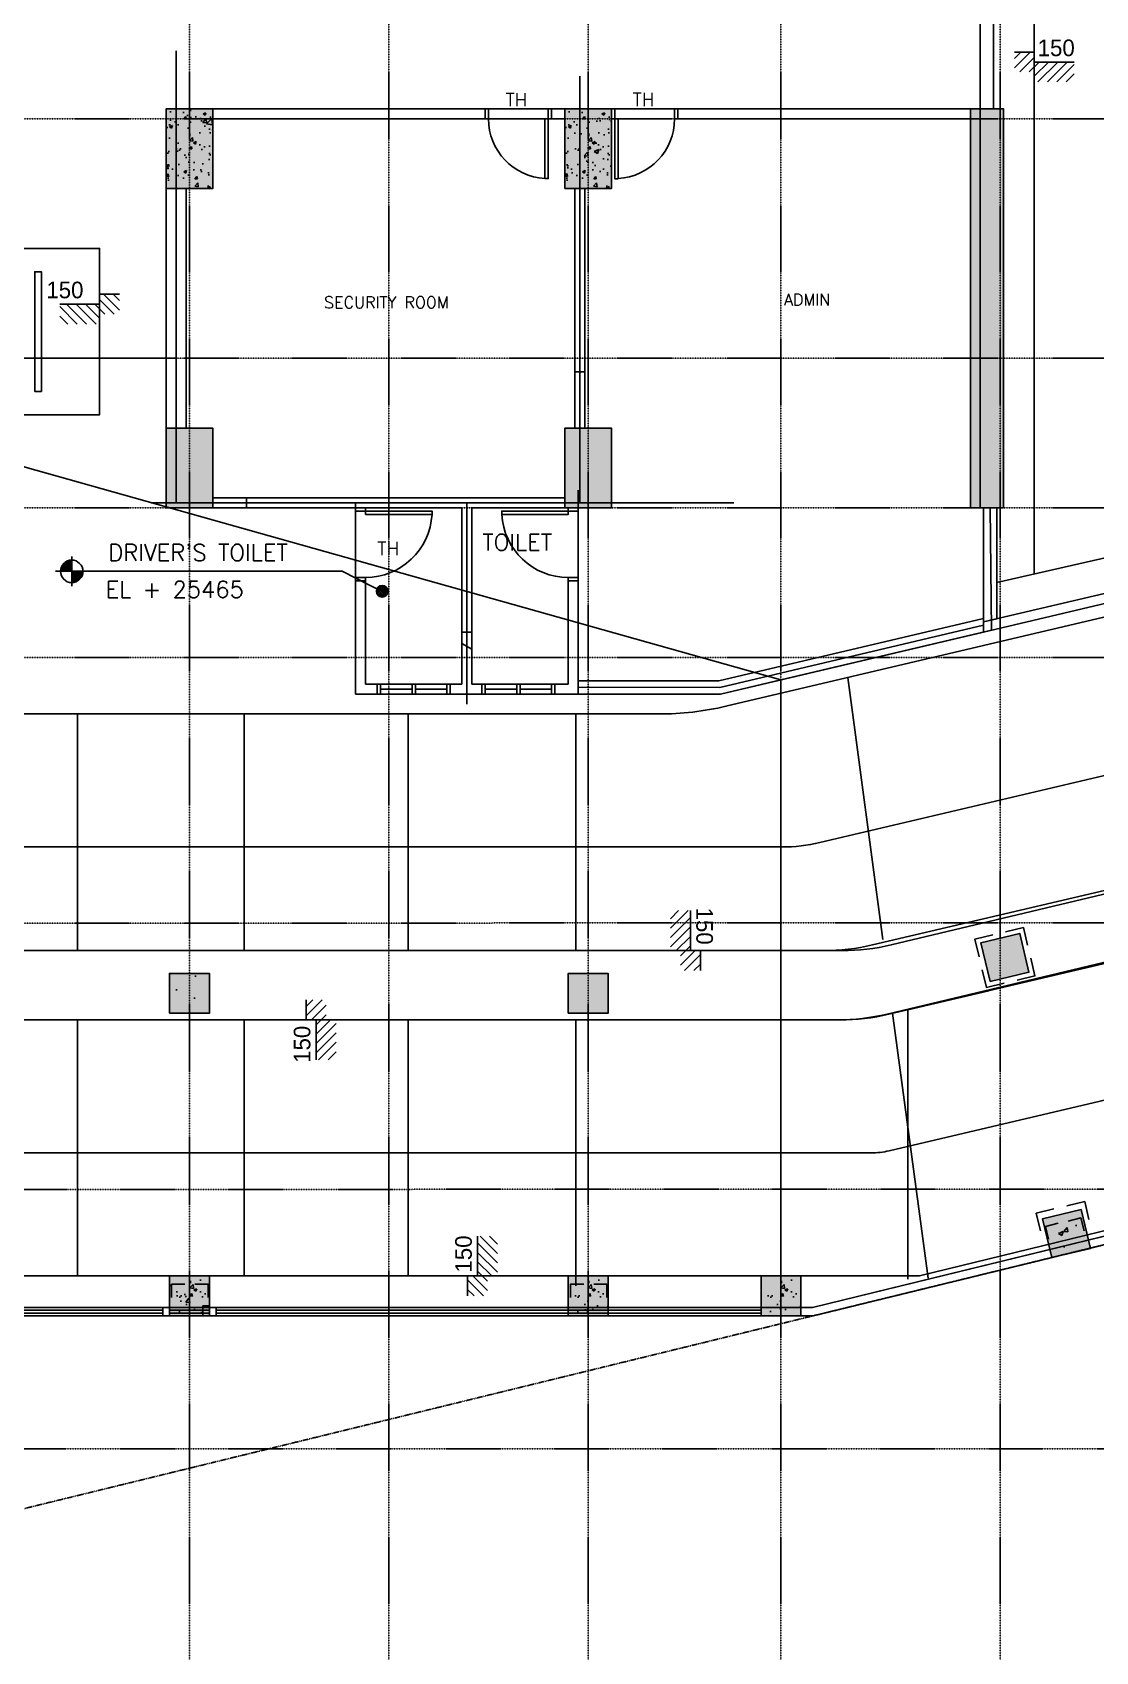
# Model space of a CAD drawing. Header units: inches. Extents: x -189245 to 740841, y -215444 to 469401.
# Drawn here: x 493390 to 509388, y 124414 to 148763 of the extents above; entities that cross this region are included whole.
import ezdxf
from ezdxf.enums import TextEntityAlignment as Align

# ---------------------------------------------------------------- set-up
doc = ezdxf.new("R2010")
doc.units = ezdxf.units.IN
doc.header["$LTSCALE"] = 10
doc.header["$MEASUREMENT"] = 0
for name, pattern in [('CENTER', [2, 1.25, -0.25, 0.25, -0.25]), ('GRID NORMAL$0$GRID BASEMENT$0$GRID GROUND$0$GRID$0$$0$PHANTOM', [2.5, 1.25, -0.25, 0.25, -0.25, 0.25, -0.25]), ('HIDDEN2', [0.1875, 0.125, -0.0625])]:
    doc.linetypes.add(name, pattern=pattern)
for name, color, linetype in [('1', 1, 'Continuous'), ('3', 252, 'Continuous'), ('A - Wheel Stop', 2, 'Continuous'), ('A-CMU WALL', 4, 'Continuous'), ('A-COLUMN HATCH', 252, 'Continuous'), ('A-DOOR', 1, 'Continuous'), ('A-GRID', 8, 'Continuous'), ('A-HATCH GRAVEL', 8, 'Continuous'), ('A-HATCH-SOLID', 252, 'Continuous'), ('A-PARKING EQUIPMENTS', 2, 'Continuous'), ('A-PLASTER', 8, 'Continuous'), ('A-ROAD', 252, 'Continuous'), ('A-SHEARWALL', 6, 'Continuous'), ('A-STAIR', 1, 'Continuous'), ('A-TEXT', 3, 'Continuous'), ('A-WINDOW', 2, 'Continuous'), ('COLUMN', 6, 'Continuous'), ('ELEVATION MARK', 2, 'Continuous'), ('GRID', 8, 'CENTER'), ('TSG- DIM1', 1, 'Continuous'), ('TSG- WALL 100', 244, 'Continuous'), ('TSG- WALL 150', 7, 'Continuous'), ('TSG- WINDOW PANEL', 200, 'Continuous'), ('TSG- WINDOW PANEL HATCH', 200, 'Continuous'), ('TSG-CURB SETTING OUT', 1, 'Continuous')]:
    doc.layers.add(name, color=color, linetype=linetype)
doc.layers.add('DEFPOINT', color=7, linetype='Continuous', plot=False)
doc.styles.add('PRSP_Simplex', font='simplex.shx')
pattern_1 = [(50, (467978.45, 126913.5), (717.26, -62.752), [75, -825]), (355, (467978.45, 126913.5), (-138.751, 752.192), [60, -660]), (100.4514, (468038.2, 126908.3), (578.509, 689.44), [63.74, -701.142]), (46.1842, (467978.45, 127113.5), (1067.241, -165.519), [112.5, -1237.5]), (96.6356, (468067.4, 127099.7), (934.663, 974.118), [95.61, -1051.713]), (351.1842, (467978.5, 127113.5), (934.662, 974.119), [90, -990]), (21, (468078.45, 127063.5), (596.907, -402.619), [75, -825]), (326, (468078.45, 127063.5), (243.315, 725.15), [60, -660]), (71.4514, (468128.2, 127029.95), (840.223, 322.53), [63.74, -701.142]), (37.5, (467978.45, 126913.5), (12.1599, 332.8939), [0, -652, 0, -670, 0, -662.5]), (7.5, (467978.45, 126913.5), (263.0695, 394.4117), [0, -382, 0, -637, 0, -252.5]), (327.5, (467755.45, 126913.5), (533.8224, -22.5549), [0, -250, 0, -780, 0, -1035]), (317.5, (467655.45, 126913.5), (583.186, 100.105), [0, -325, 0, -518, 0, -735])]

# ---------------------------------------------------------------- blocks, each defined once
blk = doc.blocks.new('A$C7A703E7F')
at = {"layer": 'A-WINDOW'}
for p, q in [((5600, -1663), (1617, -2600)), ((5600, -1868), (1641, -2800)), ((1617, -2600), (-500, -2600)), ((1641, -2800), (-500, -2800))]:
    blk.add_line(p, q, dxfattribs=at)
blk = doc.blocks.new('STEP')
at = {"color": 1}
for p, q in [((-196, -300), (-496, 0)), ((-54, -300), (-354, 0)), ((0, -213), (-213, 0)), ((220, -150), (0, 70)), ((300, -89), (61, 150)), ((300, 53), (203, 150)), ((-337, -300), (-600, -37)), ((-479, -300), (-600, -179)), ((78, -150), (-72, 0))]:
    blk.add_line(p, q, dxfattribs=at)
at = {"color": 3}
blk.add_lwpolyline([(-600, 0), (0, 0), (0, 150), (300, 150)], dxfattribs=at)
blk.add_attdef('000', (-646, 88), '', height=250, dxfattribs=at)
blk = doc.blocks.new('SW-1')
at = {"layer": 'A-HATCH-SOLID', "ltscale": 2}
blk.add_hatch(color=256, dxfattribs=at).paths.add_polyline_path([(50, -6000), (-450, -6000), (-450, 0), (50, 0)])
at = {"layer": 'A-SHEARWALL', "color": 4}
blk.add_lwpolyline([(50, -6000), (-450, -6000), (-450, 0), (50, 0)], close=True, dxfattribs=at)
blk = doc.blocks.new('DATUM')
at = {"color": 2}
for p, q in [((-169, 0), (-244, 0)), ((-169, 9), (0, 9)), ((-169, 0), (169, 0)), ((-168, 18), (0, 18)), ((-166, 28), (0, 28)), ((-165, 37), (0, 37)), ((-162, 46), (0, 46)), ((-159, 56), (0, 56)), ((-156, 65), (0, 65)), ((-151, 75), (0, 75)), ((-146, 84), (0, 84)), ((-141, 93), (0, 93)), ((-134, 103), (0, 103)), ((-126, 112), (0, 112)), ((-117, 121), (0, 121)), ((-107, 131), (0, 131)), ((-94, 140), (0, 140)), ((-78, 150), (0, 150)), ((-57, 159), (0, 159)), ((-13, 168), (0, 168)), ((0, 169), (0, 225)), ((0, 169), (0, -169)), ((169, 0), (244, 0)), ((169, -9), (0, -9)), ((168, -18), (0, -18)), ((166, -28), (0, -28)), ((165, -37), (0, -37)), ((162, -46), (0, -46)), ((159, -56), (0, -56)), ((156, -65), (0, -65)), ((151, -75), (0, -75)), ((146, -84), (0, -84)), ((141, -93), (0, -93)), ((134, -103), (0, -103)), ((126, -112), (0, -112)), ((117, -121), (0, -121)), ((107, -131), (0, -131)), ((94, -140), (0, -140)), ((78, -150), (0, -150)), ((57, -159), (0, -159)), ((0, -169), (0, -225))]:
    blk.add_line(p, q, dxfattribs=at)
blk.add_circle((0, 0), 169, dxfattribs=at)
blk = doc.blocks.new('*X688')
at = {"color": 0}
for p, q in [((77075, 34875), (77167, 34966)), ((77156, 34793), (77075, 34874)), ((77182, 34795), (77077, 34900)), ((77079, 34851), (77190, 34962)), ((77079, 34907), (77134, 34962)), ((77203, 34803), (77085, 34921)), ((77114, 34806), (77088, 34833)), ((77089, 34832), (77209, 34952)), ((77219, 34815), (77097, 34937)), ((77102, 34817), (77225, 34940)), ((77233, 34830), (77111, 34951)), ((77118, 34804), (77237, 34923)), ((77243, 34848), (77130, 34961)), ((77138, 34796), (77245, 34904)), ((77248, 34871), (77153, 34966)), ((77162, 34793), (77248, 34879)), ((77246, 34901), (77183, 34964)), ((77199, 34801), (77240, 34842))]:
    blk.add_line(p, q, dxfattribs=at)

msp = doc.modelspace()

# ---------------------------------------------------------------- hatches: boundary and pattern name
for points in [[(507800.87516, 134490.3897), (508384.53277, 134629.47167), (508245.45079, 135213.12928), (507661.79318, 135074.0473)], [(508728.53277, 130339.01035), (509312.19037, 130478.09232), (509173.1084, 131061.74993), (508589.45079, 130922.66796)]]:
    msp.add_hatch(color=253).paths.add_polyline_path(points)
at = {"layer": 'A-COLUMN HATCH'}
h = msp.add_hatch(color=254, dxfattribs=at)
h.paths.add_polyline_path([(467978.45079, 126913.49964), (469178.45079, 126913.49964), (469178.45079, 127613.49964), (467978.45079, 127613.49964)])
h.paths.add_polyline_path([(467978.45079, 131013.49964), (469178.45079, 131013.49964), (469178.45079, 131713.49964), (467978.45079, 131713.49964)])
h.paths.add_polyline_path([(467978.45079, 139013.49964), (469178.45079, 139013.49964), (469178.45079, 139713.49964), (467978.45079, 139713.49964)])
h.paths.add_polyline_path([(483373.45079, 130063.49964), (483373.45079, 129463.49964), (483973.45079, 129463.49964), (483973.45079, 130063.49964)])
h.paths.add_polyline_path([(483373.45079, 134013.49964), (483973.45079, 134013.49964), (483973.45079, 134613.49964), (483373.45079, 134613.49964)])
h.paths.add_polyline_path([(489453.45079, 130063.49964), (489453.45079, 129463.49964), (490053.45079, 129463.49964), (490053.45079, 130063.49964)])
h.paths.add_polyline_path([(489453.45079, 134013.49964), (490053.45079, 134013.49964), (490053.45079, 134613.49964), (489453.45079, 134613.49964)])
h.paths.add_polyline_path([(495453.45079, 130063.49964), (495453.45079, 129463.49964), (496053.45079, 129463.49964), (496053.45079, 130063.49964)])
h.paths.add_polyline_path([(495453.45079, 134013.49964), (496053.45079, 134013.49964), (496053.45079, 134613.49964), (495453.45079, 134613.49964)])
h.paths.add_polyline_path([(501453.45079, 134613.49964), (501453.45079, 134013.49964), (502053.45079, 134013.49964), (502053.45079, 134613.49964)])
h.paths.add_polyline_path([(502053.45079, 130063.49964), (501453.45079, 130063.49964), (501453.45079, 129463.49964), (502053.45079, 129463.49964)])
h.paths.add_polyline_path([(504353.45079, 130063.49964), (504353.45079, 129463.49964), (504953.45079, 129463.49964), (504953.45079, 130063.49964)])
h.paths.add_polyline_path([(514853.45079, 141613.49964), (515453.45079, 141613.49964), (515453.45079, 143113.49964), (514853.45079, 143113.49964)])
h.paths.add_polyline_path([(502103.45079, 141613.49964), (502103.45079, 142813.49964), (501403.45079, 142813.49964), (501403.45079, 141613.49964)])
h.paths.add_polyline_path([(501403.45079, 146413.49964), (502103.45079, 146413.49964), (502103.45079, 147613.49964), (501403.45079, 147613.49964)])
h.paths.add_polyline_path([(496103.45079, 146413.49964), (496103.45079, 147613.49964), (495403.45079, 147613.49964), (495403.45079, 146413.49964)])
h.paths.add_polyline_path([(496103.45079, 142813.49964), (495403.45079, 142813.49964), (495403.45079, 141613.49964), (496103.45079, 141613.49964)])
h.paths.add_polyline_path([(514853.45079, 146113.49964), (515453.45079, 146113.49964), (515453.45079, 147613.49964), (514853.45079, 147613.49964)])
h.paths.add_polyline_path([(514853.45079, 149113.49964), (515453.45079, 149113.49964), (515453.45079, 150613.49964), (514853.45079, 150613.49964)])
h.paths.add_polyline_path([(490103.45079, 142813.49964), (489403.45079, 142813.49964), (489403.45079, 141613.49964), (490103.45079, 141613.49964)])
h.paths.add_polyline_path([(489403.45079, 146413.49964), (490103.45079, 146413.49964), (490103.45079, 147613.49964), (489403.45079, 147613.49964)])
h.paths.add_polyline_path([(484103.45079, 146413.49964), (484103.45079, 147613.49964), (483403.45079, 147613.49964), (483403.45079, 146413.49964)])
h.paths.add_polyline_path([(484103.45079, 142813.49964), (483403.45079, 142813.49964), (483403.45079, 141613.49964), (484103.45079, 141613.49964)])
h.paths.add_polyline_path([(468678.45079, 147763.49964), (468678.45079, 148963.49964), (467978.45079, 148963.49964), (467978.45079, 147763.49964)])
h.paths.add_polyline_path([(467978.45079, 157013.49964), (469178.45079, 157013.49964), (469178.45079, 157713.49964), (467978.45079, 157713.49964)])
h.paths.add_polyline_path([(479828.45079, 161013.49964), (479828.45079, 161713.49964), (478628.45079, 161713.49964), (478628.45079, 161013.49964)])
h.paths.add_polyline_path([(475853.45079, 161013.49964), (475853.45079, 161813.49964), (474653.45079, 161813.49964), (474653.45079, 161013.49964)])
h.paths.add_polyline_path([(469178.45079, 165013.49964), (469178.45079, 165713.49964), (467978.45079, 165713.49964), (467978.45079, 165013.49964)])
h.paths.add_polyline_path([(486453.45079, 162713.49964), (486453.45079, 162113.49964), (487053.45079, 162113.49964), (487053.45079, 162713.49964)])
h.paths.add_polyline_path([(487103.45079, 155113.49964), (486403.45079, 155113.49964), (486403.45079, 153913.49964), (487103.45079, 153913.49964)])
h.paths.add_polyline_path([(469178.45079, 169113.49964), (469178.45079, 169813.49964), (467978.45079, 169813.49964), (467978.45079, 169113.49964)])
h.paths.add_polyline_path([(486453.45079, 167337.49964), (486453.45079, 166737.49964), (487053.45079, 166737.49964), (487053.45079, 167337.49964)])
h.paths.add_polyline_path([(492403.45079, 155113.49964), (492403.45079, 153913.49964), (493103.45079, 153913.49964), (493103.45079, 155113.49964)])
h.paths.add_polyline_path([(498403.45079, 155113.49964), (498403.45079, 153913.49964), (499103.45079, 153913.49964), (499103.45079, 155113.49964)])
h.paths.add_polyline_path([(493053.45079, 162113.49964), (493053.45079, 162713.49964), (492453.45079, 162713.49964), (492453.45079, 162113.49964)])
h.paths.add_polyline_path([(498453.45079, 162713.49964), (498453.45079, 162113.49964), (499053.45079, 162113.49964), (499053.45079, 162713.49964)])
h.paths.add_polyline_path([(493053.45079, 166737.49964), (493053.45079, 167337.49964), (492453.45079, 167337.49964), (492453.45079, 166737.49964)])
h.paths.add_polyline_path([(498453.45079, 167337.49964), (498453.45079, 166737.49964), (499053.45079, 166737.49964), (499053.45079, 167337.49964)])
h.paths.add_polyline_path([(506553.45079, 165363.49964), (506553.45079, 164763.49964), (507153.45079, 164763.49964), (507153.45079, 165363.49964)])
h.paths.add_polyline_path([(514853.45079, 162713.96634), (514853.45079, 162113.96634), (515453.45079, 162113.96634), (515453.45079, 162713.96634)])
h.paths.add_polyline_path([(514853.45079, 155113.49964), (514853.45079, 153613.49964), (515453.45079, 153613.49964), (515453.45079, 155113.49964)])
h = msp.add_hatch(color=252, dxfattribs=at)
h.paths.add_polyline_path([(495753.45078, 129863.49965), (495553.45079, 129863.49965), (495553.45079, 129463.49965), (495753.45078, 129463.49965)])
h.paths.add_polyline_path([(495834.49641, 129856.30323, 0.0089977063), (495834.3669, 129863.49965), (495753.45078, 129863.49965), (495753.45078, 129463.49965), (495834.49641, 129463.49965)])
h.paths.add_polyline_path([(495934.49641, 129856.30323, 0.0059976614), (495934.41008, 129863.49965), (495834.3669, 129863.49965, -0.0089977063), (495834.49641, 129856.30323), (495834.49641, 129463.49965), (495934.49641, 129463.49965)])
h.paths.add_polyline_path([(495953.45079, 129863.49965), (495934.41008, 129863.49965, -0.0059976614), (495934.49641, 129856.30323), (495934.49641, 129463.49965), (495953.45079, 129463.49965)])
h = msp.add_hatch(color=252, dxfattribs=at)
h.paths.add_polyline_path([(501753.45078, 129863.49965), (501553.45079, 129863.49965), (501553.45079, 129463.49965), (501753.45078, 129463.49965)])
h.paths.add_polyline_path([(501834.49641, 129856.30323, 0.0089977063), (501834.3669, 129863.49965), (501753.45078, 129863.49965), (501753.45078, 129463.49965), (501834.49641, 129463.49965)])
h.paths.add_polyline_path([(501934.49641, 129856.30323, 0.0059976614), (501934.41008, 129863.49965), (501834.3669, 129863.49965, -0.0089977063), (501834.49641, 129856.30323), (501834.49641, 129463.49965), (501934.49641, 129463.49965)])
h.paths.add_polyline_path([(501953.45079, 129863.49965), (501934.41008, 129863.49965, -0.0059976614), (501934.49641, 129856.30323), (501934.49641, 129463.49965), (501953.45079, 129463.49965)])
at = {"layer": 'A-HATCH GRAVEL'}
h = msp.add_hatch(dxfattribs=at)
h.set_pattern_fill('AR-CONC', color=256, scale=100, style=0)
h.set_pattern_definition(pattern_1)
h.paths.add_polyline_path([(495403.45079, 146613.49965), (496103.45079, 146613.49965), (496103.45079, 147613.49965), (495403.45079, 147613.49965)])
h = msp.add_hatch(dxfattribs=at)
h.set_pattern_fill('AR-CONC', color=256, scale=100, style=0)
h.set_pattern_definition(pattern_1)
h.paths.add_polyline_path([(501403.45079, 146613.49965), (502103.45079, 146613.49965), (502103.45079, 147613.49965), (501403.45079, 147613.49965)])
h = msp.add_hatch(dxfattribs=at)
h.set_pattern_fill('AR-CONC', color=256, scale=100, style=0)
h.set_pattern_definition([(50, (467978.45, 181461.6), (717.26, -62.752), [75, -825]), (355, (467978.45, 181461.6), (-138.751, 752.192), [60, -660]), (100.4514, (468038.2, 181456.4), (578.509, 689.4395), [63.74, -701.142]), (46.1842, (467978.45, 181661.6), (1067.241, -165.519), [112.5, -1237.5]), (96.6356, (468067.4, 181647.8), (934.663, 974.118), [95.61, -1051.713]), (351.1842, (467978.5, 181661.6), (934.662, 974.119), [90, -990]), (21, (468078.45, 181611.6), (596.907, -402.619), [75, -825]), (326, (468078.45, 181611.6), (243.315, 725.15), [60, -660]), (71.4514, (468128.2, 181578.06), (840.223, 322.5305), [63.74, -701.142]), (37.5, (467978.45, 181461.62), (12.1599, 332.8939), [0, -652, 0, -670, 0, -662.5]), (7.5, (467978.45, 181461.6), (263.0695, 394.4117), [0, -382, 0, -637, 0, -252.5]), (327.5, (467755.45, 181461.62), (533.8224, -22.5549), [0, -250, 0, -780, 0, -1035]), (317.5, (467655.45, 181461.6), (583.186, 100.105), [0, -325, 0, -518, 0, -735])])
h.paths.add_polyline_path([(495753.45078, 134613.49965), (495553.45079, 134613.49965), (495553.45079, 134213.49965), (495753.45078, 134213.49965)])
h.paths.add_polyline_path([(495834.49641, 134606.30323, 0.0089977063), (495834.3669, 134613.49965), (495753.45078, 134613.49965), (495753.45078, 134213.49965), (495834.49641, 134213.49965)])
h.paths.add_polyline_path([(495934.49641, 134606.30323, 0.0059976614), (495934.41008, 134613.49965), (495834.3669, 134613.49965, -0.0089977063), (495834.49641, 134606.30323), (495834.49641, 134213.49965), (495934.49641, 134213.49965)])
h.paths.add_polyline_path([(495953.45079, 134613.49965), (495934.41008, 134613.49965, -0.0059976614), (495934.49641, 134606.30323), (495934.49641, 134213.49965), (495953.45079, 134213.49965)])
h = msp.add_hatch(dxfattribs=at)
h.set_pattern_fill('AR-CONC', color=256, scale=100, style=0)
h.set_pattern_definition(pattern_1)
h.paths.add_polyline_path([(509104.83971, 130842.96184), (508715.47386, 130751.34177), (508807.09393, 130361.97592), (509196.45978, 130453.59599)])
h = msp.add_hatch(dxfattribs=at)
h.set_pattern_fill('AR-CONC', color=256, scale=100, style=0)
h.set_pattern_definition(pattern_1)
h.paths.add_polyline_path([(495953.45079, 129863.49965), (495553.45079, 129863.49965), (495553.45079, 129463.49965), (495953.45079, 129463.49965)])
h = msp.add_hatch(dxfattribs=at)
h.set_pattern_fill('AR-CONC', color=256, scale=100, style=0)
h.set_pattern_definition(pattern_1)
h.paths.add_polyline_path([(501953.45079, 129863.49965), (501553.45079, 129863.49965), (501553.45079, 129463.49965), (501953.45079, 129463.49965)])
at = {"layer": 'COLUMN'}
h = msp.add_hatch(dxfattribs=at)
h.set_pattern_fill('AR-CONC', color=8, scale=60, style=0)
h.set_pattern_definition([(50, (495753.45, 147013.5), (430.36, -37.65), [45, -495]), (355, (495753.45, 147013.5), (-83.25, 451.32), [36, -396]), (100.45, (495789.3, 147010.36), (347.1, 413.66), [38.24, -420.69]), (46.184, (495753.45, 147133.5), (640.34, -99.3), [67.5, -742.5]), (96.636, (495806.8, 147125.2), (560.8, 584.47), [57.37, -631.03]), (351.18, (495753.45, 147133.5), (560.8, 584.47), [54, -594]), (21, (495813.45, 147103.5), (358.14, -241.57), [45, -495]), (326, (495813.45, 147103.5), (146, 435.1), [36, -396]), (71.45, (495843.3, 147083.37), (504.13, 193.52), [38.24, -420.69]), (37.5, (495753.45, 147013.5), (7.296, 199.736), [0, -391.2, 0, -402, 0, -397.5]), (7.5, (495753.45, 147013.5), (157.84, 236.65), [0, -229.2, 0, -382.2, 0, -151.5]), (327.5, (495619.65, 147013.5), (320.293, -13.533), [0, -150, 0, -468, 0, -621]), (317.5, (495559.65, 147013.5), (349.91, 60.06), [0, -195, 0, -310.8, 0, -441])])
h.paths.add_polyline_path([(495403.45079, 146413.49964), (496103.45079, 146413.49964), (496103.45079, 147613.49964), (495403.45079, 147613.49964)])
h = msp.add_hatch(dxfattribs=at)
h.set_pattern_fill('AR-CONC', color=8, scale=60, style=0)
h.set_pattern_definition([(50, (501753.45, 147013.5), (430.36, -37.65), [45, -495]), (355, (501753.45, 147013.5), (-83.25, 451.32), [36, -396]), (100.45, (501789.3, 147010.36), (347.1, 413.66), [38.24, -420.69]), (46.184, (501753.45, 147133.5), (640.34, -99.3), [67.5, -742.5]), (96.636, (501806.8, 147125.2), (560.8, 584.47), [57.37, -631.03]), (351.18, (501753.45, 147133.5), (560.8, 584.47), [54, -594]), (21, (501813.45, 147103.5), (358.14, -241.57), [45, -495]), (326, (501813.45, 147103.5), (146, 435.1), [36, -396]), (71.45, (501843.3, 147083.37), (504.13, 193.52), [38.24, -420.69]), (37.5, (501753.45, 147013.5), (7.296, 199.736), [0, -391.2, 0, -402, 0, -397.5]), (7.5, (501753.45, 147013.5), (157.84, 236.65), [0, -229.2, 0, -382.2, 0, -151.5]), (327.5, (501619.65, 147013.5), (320.293, -13.533), [0, -150, 0, -468, 0, -621]), (317.5, (501559.65, 147013.5), (349.91, 60.06), [0, -195, 0, -310.8, 0, -441])])
h.paths.add_polyline_path([(501403.45079, 146413.49964), (502103.45079, 146413.49964), (502103.45079, 147613.49964), (501403.45079, 147613.49964)])
h = msp.add_hatch(dxfattribs=at)
h.set_pattern_fill('AR-CONC', color=8, scale=60, style=0)
h.set_pattern_definition([(50, (495761.3, 129763.5), (430.36, -37.65), [45, -495]), (355, (495761.3, 129763.5), (-83.25, 451.3), [36, -396]), (100.45, (495797.16, 129760.36), (347.1, 413.66), [38.24, -420.69]), (46.18, (495761.3, 129883.5), (640.34, -99.3), [67.5, -742.5]), (96.64, (495814.66, 129875.2), (560.8, 584.5), [57.37, -631.03]), (351.18, (495761.3, 129883.5), (560.8, 584.5), [54, -594]), (21, (495821.3, 129853.5), (358.14, -241.57), [45, -495]), (326, (495821.3, 129853.5), (146, 435.1), [36, -396]), (71.45, (495851.14, 129833.37), (504.13, 193.52), [38.24, -420.69]), (37.5, (495761.3, 129763.5), (7.296, 199.736), [0, -391.2, 0, -402, 0, -397.5]), (7.5, (495761.3, 129763.5), (157.84, 236.65), [0, -229.2, 0, -382.2, 0, -151.5]), (327.5, (495627.5, 129763.5), (320.293, -13.533), [0, -150, 0, -468, 0, -621]), (317.5, (495567.5, 129763.5), (349.91, 60.06), [0, -195, 0, -310.8, 0, -441])])
h.paths.add_polyline_path([(495453.45079, 129463.49964), (496053.45079, 129463.49964), (496053.45079, 130063.49964), (495453.45079, 130063.49964)])
h = msp.add_hatch(dxfattribs=at)
h.set_pattern_fill('AR-CONC', color=8, scale=60, style=0)
h.set_pattern_definition([(50, (501753.45, 129763.5), (430.36, -37.65), [45, -495]), (355, (501753.45, 129763.5), (-83.25, 451.3), [36, -396]), (100.45, (501789.3, 129760.36), (347.1, 413.66), [38.24, -420.69]), (46.18, (501753.45, 129883.5), (640.34, -99.3), [67.5, -742.5]), (96.64, (501806.8, 129875.2), (560.8, 584.5), [57.37, -631.03]), (351.18, (501753.45, 129883.5), (560.8, 584.5), [54, -594]), (21, (501813.45, 129853.5), (358.14, -241.57), [45, -495]), (326, (501813.45, 129853.5), (146, 435.1), [36, -396]), (71.45, (501843.3, 129833.37), (504.13, 193.52), [38.24, -420.69]), (37.5, (501753.45, 129763.5), (7.296, 199.736), [0, -391.2, 0, -402, 0, -397.5]), (7.5, (501753.45, 129763.5), (157.84, 236.65), [0, -229.2, 0, -382.2, 0, -151.5]), (327.5, (501619.65, 129763.5), (320.293, -13.533), [0, -150, 0, -468, 0, -621]), (317.5, (501559.65, 129763.5), (349.91, 60.06), [0, -195, 0, -310.8, 0, -441])])
h.paths.add_polyline_path([(501453.45079, 129463.49964), (502053.45079, 129463.49964), (502053.45079, 130063.49964), (501453.45079, 130063.49964)])
h = msp.add_hatch(dxfattribs=at)
h.set_pattern_fill('AR-CONC', color=8, scale=60, style=0)
h.set_pattern_definition([(50, (504653.45, 129763.5), (430.36, -37.65), [45, -495]), (355, (504653.45, 129763.5), (-83.25, 451.3), [36, -396]), (100.45, (504689.3, 129760.36), (347.1, 413.66), [38.24, -420.69]), (46.18, (504653.45, 129883.5), (640.34, -99.3), [67.5, -742.5]), (96.64, (504706.8, 129875.2), (560.8, 584.5), [57.37, -631.03]), (351.18, (504653.45, 129883.5), (560.8, 584.5), [54, -594]), (21, (504713.45, 129853.5), (358.14, -241.57), [45, -495]), (326, (504713.45, 129853.5), (146, 435.1), [36, -396]), (71.45, (504743.3, 129833.37), (504.13, 193.52), [38.24, -420.69]), (37.5, (504653.45, 129763.5), (7.296, 199.736), [0, -391.2, 0, -402, 0, -397.5]), (7.5, (504653.45, 129763.5), (157.84, 236.65), [0, -229.2, 0, -382.2, 0, -151.5]), (327.5, (504519.65, 129763.5), (320.293, -13.533), [0, -150, 0, -468, 0, -621]), (317.5, (504459.65, 129763.5), (349.91, 60.06), [0, -195, 0, -310.8, 0, -441])])
h.paths.add_polyline_path([(504353.45079, 129463.49964), (504953.45079, 129463.49964), (504953.45079, 130063.49964), (504353.45079, 130063.49964)])

# ---------------------------------------------------------------- linework, layer by layer
at = {"layer": '1'}
for p, q in [((494225.7503, 140658.7745), (498051.52419, 140658.7745)), ((498051.52419, 140658.7745), (498667.13729, 140346.739))]:
    msp.add_line(p, q, dxfattribs=at)
msp.add_circle((498654.5343, 140359.34199), 87, dxfattribs=at)
at = {"layer": '3', "color": 3, "linetype": 'GRID NORMAL$0$GRID BASEMENT$0$GRID GROUND$0$GRID$0$$0$PHANTOM', "flags": 128}
msp.add_lwpolyline([(519060.98795, 161934.25824), (518597.00513, 153256.65373), (518978.66397, 141152.66941), (519953.87855, 133081.37109), (465290.09382, 119732.83041), (464032.95972, 126578.35551), (463077.88672, 133876.12473), (462497.52086, 141213.20695), (462293.93772, 148550.3831), (462470.12238, 155878.2654), (463024.7082, 163207.31271), (463952.35995, 170488.45701), (465186.141, 177338.22958), (519079.94233, 161941.45465)], dxfattribs=at)
at = {"layer": 'A - Wheel Stop', "color": 2}
msp.add_lwpolyline([(493527.03254, 143364.43301), (493427.03254, 143364.43301), (493427.03254, 145164.43301), (493527.03254, 145164.43301)], close=True, dxfattribs=at)
at = {"layer": 'A-CMU WALL'}
for p, q in [((501203.43549, 147463.96632), (501203.35851, 147463.96632)), ((507703.45079, 141613.96632), (507703.45079, 139899.60807)), ((507903.45079, 141613.96632), (507903.45079, 139946.80654)), ((498253.45079, 140513.96632), (498403.45079, 140513.96632)), ((501603.41462, 138813.96632), (501603.41462, 139013.96632)), ((501603.45079, 138813.96632), (501603.45079, 139013.96632))]:
    msp.add_line(p, q, dxfattribs=at)
at = {"layer": 'A-CMU WALL', "color": 4}
for p, q in [((507703.45079, 139899.14139), (514988.52571, 141613.49964)), ((507703.45079, 139745.18197), (515453.45079, 141568.80253))]:
    msp.add_line(p, q, dxfattribs=at)
at = {"layer": 'A-CMU WALL', "color": 252, "linetype": 'HIDDEN2', "ltscale": 1000}
msp.add_lwpolyline([(506563.60328, 134066.23485), (515453.45079, 136158.06823), (515453.45079, 141713.49965)], dxfattribs=at)
at = {"layer": 'A-CMU WALL'}
for points in [[(498578.45079, 138813.96632), (498253.45079, 138813.96632), (498253.45079, 140513.96632)], [(498578.45079, 138963.96632), (498403.45079, 138963.96632), (498403.45079, 140513.96632)], [(501603.41462, 139013.96632), (501603.41462, 140513.96632)], [(500153.45079, 138813.96632), (499678.45079, 138813.96632)], [(501603.45079, 138813.49965), (501253.45079, 138813.96632)]]:
    msp.add_lwpolyline(points, dxfattribs=at)
at = {"layer": 'A-CMU WALL', "color": 4}
msp.add_lwpolyline([(507703.45079, 139899.14139), (507703.45079, 139745.18197)], dxfattribs=at)
at = {"layer": 'A-DOOR', "color": 8}
for p, q in [((501153.43549, 147613.96632), (500253.3585, 147613.96632)), ((502153.37381, 147613.96632), (503053.45079, 147613.96632)), ((501153.43549, 147463.96632), (500253.35851, 147463.96632))]:
    msp.add_line(p, q, dxfattribs=at)
at = {"layer": 'A-DOOR'}
for p, q in [((498253.45079, 140563.96632), (498253.45079, 141563.96632)), ((501603.41462, 140563.96632), (501603.41462, 141563.96632)), ((499678.45079, 138813.96632), (498578.45079, 138813.96632)), ((499628.45079, 138963.96632), (498628.45079, 138963.96632)), ((498628.45079, 138888.96632), (499103.45079, 138888.96632)), ((499153.45079, 138888.96632), (499628.45079, 138888.96632)), ((501253.45079, 138813.96632), (500153.45079, 138813.96632)), ((501203.45079, 138963.96632), (500203.45079, 138963.96632)), ((500203.45079, 138888.96632), (500678.45079, 138888.96632)), ((500728.45079, 138888.96632), (501203.45079, 138888.96632))]:
    msp.add_line(p, q, dxfattribs=at)
at = {"layer": 'A-DOOR', "color": 2}
for points in [[(501153.43549, 147463.96632), (501153.43549, 146563.96632), (501103.43549, 146563.96632), (501103.43549, 147463.96632)], [(502153.37813, 147463.49529), (502153.37813, 146563.49529), (502203.37813, 146563.49529), (502203.37813, 147463.49529)], [(498253.45079, 141563.96632), (498253.45079, 141613.96632), (498403.45079, 141613.96632), (498403.45079, 141563.96632)], [(498403.45079, 141563.96632), (498403.45079, 141513.96632), (499403.45079, 141513.96632), (499403.45079, 141563.96632)], [(501453.41462, 141563.96632), (501453.41462, 141513.96632), (500453.41462, 141513.96632), (500453.41462, 141563.96632)], [(501603.41462, 141563.96632), (501603.41462, 141613.96632), (501453.41462, 141613.96632), (501453.41462, 141563.96632)], [(498253.45079, 140513.96632), (498253.45079, 140563.96632), (498403.45079, 140563.96632), (498403.45079, 140513.96632)], [(501603.41462, 140513.96632), (501603.41462, 140563.96632), (501453.41462, 140563.96632), (501453.41462, 140513.96632)]]:
    msp.add_lwpolyline(points, close=True, dxfattribs=at)
at = {"layer": 'A-DOOR', "color": 1}
for centre, radius, start, end in [((501153.35851, 147463.96632), 900, 180, 266.820169883), ((502153.45511, 147463.49529), 900, 273.179830121, 0), ((498397.51268, 141571.53275), 1007.58392, 270.337669458, 356.724729114), ((501459.35273, 141571.53275), 1007.58392, 183.275270886, 269.662330542)]:
    msp.add_arc(centre, radius, start, end, dxfattribs=at)
at = {"layer": 'A-GRID', "linetype": 'GRID NORMAL$0$GRID BASEMENT$0$GRID GROUND$0$GRID$0$$0$PHANTOM'}
for p, q in [((524924.32718, 147464.43301), (457908.88734, 147464.43301)), ((524924.32718, 143864.43301), (457908.88734, 143864.43301)), ((524924.32718, 141614.43301), (457908.88734, 141614.43301)), ((524924.32718, 139364.43301), (457908.88734, 139364.43301)), ((524924.32718, 135374.10408), (457908.88734, 135364.43301))]:
    msp.add_line(p, q, dxfattribs=at)
for points in [[(457908.91887, 131364.07003), (524924.32718, 131366.48229)], [(457908.88734, 127464.43301), (524924.32718, 127464.43301)]]:
    msp.add_lwpolyline(points, dxfattribs=at)
at = {"layer": 'A-PARKING EQUIPMENTS'}
for points in [[(507635.41074, 134861.21104), (507571.66484, 135128.72077), (507839.17457, 135192.46668)], [(508364.98275, 135035.06351), (508301.23685, 135302.57324), (508033.72711, 135238.82734)], [(507681.34319, 134668.45547), (507745.0891, 134400.94573), (508012.59884, 134464.69164)], [(508410.9152, 134842.30794), (508474.66111, 134574.7982), (508207.15137, 134511.0523)], [(508557.65281, 130739.09707), (508493.9069, 131006.60681), (508761.41664, 131070.35271)], [(509287.22482, 130912.94954), (509223.47892, 131180.45928), (508955.96918, 131116.71337)], [(508826.71645, 130854.56616), (508632.03353, 130808.75612), (508677.84356, 130614.0732)], [(508973.21372, 130889.03785), (509167.89664, 130934.8479), (509213.70669, 130740.16498)], [(495685.37952, 129938.49964), (495485.37952, 129938.49964), (495485.37952, 129738.49964)], [(495835.87784, 129938.49966), (496035.87784, 129938.49968), (496035.87786, 129738.49968)], [(501685.37952, 129938.49964), (501485.37952, 129938.49964), (501485.37952, 129738.49964)], [(501835.87784, 129938.49966), (502035.87784, 129938.49968), (502035.87786, 129738.49968)]]:
    msp.add_lwpolyline(points, dxfattribs=at)
at = {"layer": 'A-PLASTER'}
for p, q in [((496103.48696, 147613.96632), (501403.43549, 147613.96632)), ((503053.45079, 147613.96632), (507653.45079, 147613.96632)), ((496103.48696, 147463.96632), (501403.43549, 147463.96632)), ((503103.45079, 147463.41242), (507653.45079, 147463.41242)), ((495403.48696, 142713.96632), (495403.48696, 146413.96632)), ((495553.48696, 142713.96632), (495553.48696, 146413.96632))]:
    msp.add_line(p, q, dxfattribs=at)
at = {"layer": 'A-PLASTER', "color": 252}
for p, q in [((507703.45079, 141613.49964), (507703.45079, 139899.14139)), ((507903.45079, 141613.49964), (507903.45079, 139946.33987))]:
    msp.add_line(p, q, dxfattribs=at)
at = {"layer": 'A-ROAD', "color": 250}
for p, q in [((506185.85776, 135120.86767), (505658.82814, 139061.75445)), ((494068.89889, 134955.0053), (494068.89889, 138513.49965)), ((496576.45103, 134955.0053), (496576.45103, 138513.49965)), ((499043.22885, 134955.0053), (499043.22885, 138513.49965)), ((501568.70336, 134955.0053), (501568.70336, 138513.49965)), ((506866.89849, 130028.35611), (506334.11926, 134012.23591)), ((506563.60328, 130016.4821), (506563.60328, 134066.23485)), ((494068.89889, 130063.49964), (494068.89889, 133913.49965)), ((496576.45103, 130063.49964), (496576.45103, 133913.49965)), ((499043.22885, 130063.49964), (499043.22885, 133913.49965)), ((501568.70336, 129913.49965), (501568.70336, 133913.49965))]:
    msp.add_line(p, q, dxfattribs=at)
at = {"layer": 'A-ROAD', "color": 1}
for p, q in [((505240.31171, 136579.96311), (515303.45079, 138947.87889)), ((488368.97029, 136513.49965), (504667.68626, 136513.49965))]:
    msp.add_line(p, q, dxfattribs=at)
at = {"layer": 'A-ROAD', "color": 252}
for p, q in [((506030.98186, 135040.07853), (515303.45079, 137221.94497)), ((506276.05426, 133998.57287), (515453.45079, 136158.06823)), ((505298.02128, 134956.5053), (486843.42648, 134956.5053)), ((505298.02128, 134955.0053), (486843.42648, 134955.0053)), ((505543.09368, 133913.49965), (486090.79259, 133913.49965))]:
    msp.add_line(p, q, dxfattribs=at)
at = {"layer": 'A-ROAD', "color": 1}
for points in [[(508465.95079, 140620.65706), (508465.95079, 154313.96632, 0.4142135624), (506665.95079, 156113.96632), (504450.96449, 156113.96632)], [(495603.45079, 150963.96632), (489901.82792, 150963.96632, 0.4142135624), (489401.82792, 150463.96632), (489401.82792, 146013.96632, 0.4142135624), (489901.82792, 145513.96632), (494401.82792, 145513.96632), (494401.82792, 143013.96632), (489876.07328, 143013.96632, 0.2403359864), (489471.27908, 142807.46531), (486818.51208, 139148.76551, 0.6124663171), (487142.34744, 138513.96632), (502818.16273, 138513.96632, 0.0578398236), (503825.98353, 138630.94201), (515453.45079, 141366.95341)], [(486059.79005, 133913.49965), (505507.86219, 133913.49965, 0.0585425567), (506249.54618, 134000.63844), (515303.45079, 136157.86155), (515303.45078, 137184.3547), (506312.55391, 135042.1441, -0.0585425567), (505570.86992, 134955.0053), (486843.42648, 134955.0053)], [(489461.52836, 131913.49965), (506007.36547, 131913.49965, 0.0578398236), (506282.22568, 131945.40211), (518981.86193, 134933.70117)], [(515452.62062, 132190.37561), (506737.32519, 130062.49984, 0.0013688445), (506007.16774, 130063.49964), (479628.2826, 130063.49964), (473495.40281, 129326.21211, 0.3863698533), (472949.77079, 128725.4665), (472949.95079, 124613.49949)]]:
    msp.add_lwpolyline(points, format="xyb", dxfattribs=at)
at = {"layer": 'A-ROAD', "color": 252}
for points in [[(508465.95079, 140620.19038), (508465.95079, 154313.49965, 0.4142135624), (506665.95079, 156113.49965), (504450.96449, 156113.49965)], [(488002.6072, 138513.49965), (502818.16273, 138513.49965, 0.0578398236), (503825.98353, 138630.47534), (515453.45079, 141366.48674)]]:
    msp.add_lwpolyline(points, format="xyb", dxfattribs=at)
at = {"layer": 'A-ROAD', "color": 1}
msp.add_arc((504667.68626, 139013.49965), 2500, 270, 283.241158422, dxfattribs=at)
at = {"layer": 'A-ROAD', "color": 252}
for centre in [(505298.02128, 138155.0053), (505543.09368, 137113.49965)]:
    msp.add_arc(centre, 3200, 270, 283.241158422, dxfattribs=at)
at = {"layer": 'A-SHEARWALL'}
msp.add_line((498753.45079, 129463.49965), (498753.45079, 129613.49965), dxfattribs=at)
for points in [[(515405.32355, 132178.82784), (515453.45077, 132190.61963), (515453.45079, 131981.51251), (505141.90318, 129463.49964), (504953.45079, 129463.49964), (504953.45079, 129588.49964), (505126.86207, 129588.49964), (515423.53777, 132102.88088)], [(504353.45079, 129463.49964), (498753.45079, 129463.49964), (498753.45079, 129588.49932), (504353.45079, 129588.49932)]]:
    msp.add_lwpolyline(points, close=True, dxfattribs=at)
at = {"layer": 'A-STAIR', "color": 1}
msp.add_lwpolyline([(507903.45079, 140492.46212), (511206.1721, 141242.41918), (511247.19424, 141717.53308), (511464.68267, 141072.27877), (511475.78094, 141341.41053), (514853.45079, 141878.91275)], dxfattribs=at)
at = {"layer": 'A-WINDOW', "color": 1}
for p, q in [((507703.45079, 139848.37979), (503732.39203, 138913.96632)), ((503732.39203, 138913.96632), (501603.43271, 138914.76681))]:
    msp.add_line(p, q, dxfattribs=at)
at = {"layer": 'A-WINDOW', "color": 252}
for p, q in [((507703.45079, 139847.91312), (503732.39203, 138913.49965)), ((503732.39203, 138913.49965), (501603.43271, 138914.76681)), ((479828.45079, 129588.49965), (504371.52441, 129588.49965)), ((504506.60835, 129588.49965), (504661.13307, 129588.49965))]:
    msp.add_line(p, q, dxfattribs=at)
at = {"layer": 'A-WINDOW'}
for points in [[(500253.3585, 147463.96632), (500203.3585, 147463.96632), (500203.3585, 147613.96632), (500253.3585, 147613.96632)], [(501203.43549, 147463.96632), (501153.43549, 147463.96632), (501153.43549, 147613.96632), (501203.43549, 147613.96632)], [(502153.37813, 147463.49529), (502103.45079, 147463.49964), (502103.37381, 147613.96632), (502153.37381, 147613.96632)], [(503103.45079, 147463.41241), (503053.45079, 147463.41678), (503053.45079, 147613.96632), (503103.45079, 147613.96632)], [(498578.45079, 138813.96632), (498628.45079, 138813.96632), (498628.45079, 138963.96632), (498578.45079, 138963.96632)], [(499103.45079, 138813.96632), (499153.45079, 138813.96632), (499153.45079, 138963.96632), (499103.45079, 138963.96632)], [(499628.45079, 138813.96632), (499678.45079, 138813.96632), (499678.45079, 138963.96632), (499628.45079, 138963.96632)], [(500153.45079, 138813.96632), (500203.45079, 138813.96632), (500203.45079, 138963.96632), (500153.45079, 138963.96632)], [(500678.45079, 138813.96632), (500728.45079, 138813.96632), (500728.45079, 138963.96632), (500678.45079, 138963.96632)], [(501203.45079, 138813.96632), (501253.45079, 138813.96632), (501253.45079, 138963.96632), (501203.45079, 138963.96632)]]:
    msp.add_lwpolyline(points, close=True, dxfattribs=at)
at = {"layer": 'A-WINDOW', "color": 2}
for points in [[(495453.45079, 129463.49964), (495453.45079, 129588.46582), (495353.45079, 129588.46582), (495353.45079, 129463.49964), (495453.45079, 129463.49964)], [(496153.45079, 129463.49964), (496153.45079, 129588.46582), (496053.45079, 129588.46582), (496053.45079, 129463.49964), (496153.45079, 129463.49964)]]:
    msp.add_lwpolyline(points, dxfattribs=at)
at = {"layer": 'A-WINDOW', "color": 252}
msp.add_lwpolyline([(496053.45079, 129463.49964), (496053.45079, 129613.49965), (495953.45079, 129613.49965), (495953.45079, 129463.49965), (496053.45079, 129463.49965)], dxfattribs=at)
at = {"layer": 'COLUMN', "linetype": 'Continuous'}
for points in [[(495403.45079, 146413.49964), (496103.45079, 146413.49964), (496103.45079, 147613.49964), (495403.45079, 147613.49964)], [(495403.45079, 146413.49964), (496103.45079, 146413.49964), (496103.45079, 147613.49964), (495403.45079, 147613.49964)], [(501403.45079, 146413.49964), (502103.45079, 146413.49964), (502103.45079, 147613.49964), (501403.45079, 147613.49964)], [(501403.45079, 146413.49964), (502103.45079, 146413.49964), (502103.45079, 147613.49964), (501403.45079, 147613.49964)], [(501403.45079, 146413.49964), (502103.45079, 146413.49964), (502103.45079, 147613.49964), (501403.45079, 147613.49964)], [(501403.45079, 146413.49964), (502103.45079, 146413.49964), (502103.45079, 147613.49964), (501403.45079, 147613.49964)], [(495403.45079, 141613.49964), (496103.45079, 141613.49964), (496103.45079, 142813.49964), (495403.45079, 142813.49964)], [(495403.45079, 141613.49964), (496103.45079, 141613.49964), (496103.45079, 142813.49964), (495403.45079, 142813.49964)], [(501403.45079, 141613.49964), (502103.45079, 141613.49964), (502103.45079, 142813.49964), (501403.45079, 142813.49964)], [(501403.45079, 141613.49964), (502103.45079, 141613.49964), (502103.45079, 142813.49964), (501403.45079, 142813.49964)], [(501403.45079, 141613.49964), (502103.45079, 141613.49964), (502103.45079, 142813.49964), (501403.45079, 142813.49964)], [(501403.45079, 141613.49964), (502103.45079, 141613.49964), (502103.45079, 142813.49964), (501403.45079, 142813.49964)], [(507800.87516, 134490.3897), (508384.53277, 134629.47167), (508245.45079, 135213.12928), (507661.79318, 135074.0473)], [(495453.45079, 134013.49964), (496053.45079, 134013.49964), (496053.45079, 134613.49964), (495453.45079, 134613.49964)], [(501453.45079, 134013.49964), (502053.45079, 134013.49964), (502053.45079, 134613.49964), (501453.45079, 134613.49964)], [(508728.53277, 130339.01035), (509312.19037, 130478.09232), (509173.1084, 131061.74993), (508589.45079, 130922.66796)], [(495453.45079, 129463.49964), (496053.45079, 129463.49964), (496053.45079, 130063.49964), (495453.45079, 130063.49964)], [(501453.45079, 129463.49964), (502053.45079, 129463.49964), (502053.45079, 130063.49964), (501453.45079, 130063.49964)], [(504353.45079, 129463.49964), (504953.45079, 129463.49964), (504953.45079, 130063.49964), (504353.45079, 130063.49964)]]:
    msp.add_lwpolyline(points, close=True, dxfattribs=at)
at = {"layer": 'DEFPOINT'}
for p, q in [((495553.48696, 145681.6244), (495553.48696, 148488.27932)), ((501628.45079, 143657.13952), (501628.45079, 148105.71906)), ((501553.45079, 143657.13952), (501703.45079, 143657.13952)), ((496609.73208, 141613.49964), (496609.73208, 141763.96632)), ((501603.42305, 140152.71553), (501603.42305, 141878.15837)), ((496609.73208, 141688.73298), (495170.37362, 141688.73298)), ((496103.45079, 141688.73298), (503943.28634, 141688.73298)), ((499853.45079, 139743.56394), (500003.45079, 139743.56394)), ((499853.45079, 139575.36104), (500003.45079, 139487.25386)), ((499928.45079, 139743.56394), (499928.45079, 138662.25639)), ((500728.45079, 138918.96632), (500728.45079, 138908.96632))]:
    msp.add_line(p, q, dxfattribs=at)
for points in [[(481478.65541, 143863.49965), (495553.48696, 143863.49965), (495553.48696, 147613.49964), (507653.45079, 147613.03297), (507653.45079, 149113.03297), (504103.45079, 149113.03297), (504103.45079, 150713.49965), (504603.45079, 150713.49965), (504603.45079, 155114.43301), (504603.45079, 166062.8617), (504603.45079, 165972.21187), (499824.49231, 167337.49964), (479828.65541, 167337.03297)], [(479828.65541, 129463.49964), (505138.28555, 129463.49964), (515452.48975, 131982.16122), (515453.45079, 162872.5046), (499824.49231, 167337.49964), (479828.65541, 167337.03297)], [(474653.74555, 147464.43301), (504653.65541, 139027.55374), (503743.96266, 138813.49965), (498253.45079, 138813.49965), (498253.45079, 141688.73298), (495553.48696, 141688.73298), (495553.48696, 143863.49965), (474653.74541, 143864.43301)], [(479828.65541, 129463.49964), (504653.45079, 129463.49964), (504653.65541, 139027.55374), (503743.96266, 138813.49965), (498253.45079, 138813.49965), (498253.45079, 141688.73298), (495553.48696, 141688.73298), (495553.48696, 143864.43301), (474653.74555, 143862.72262)]]:
    msp.add_lwpolyline(points, dxfattribs=at)
for points in [[(504603.45079, 165972.21187), (506755.12093, 165363.49965), (507098.38667, 165364.43301), (507153.45079, 165364.43301), (507153.45079, 165243.70924), (515453.45079, 162872.5046), (515453.45079, 131978.15403), (505138.28555, 129463.49964), (504653.65541, 129463.49964), (504653.65541, 139027.55374), (507823.96045, 139773.5386), (507803.45079, 141613.03297), (507703.45079, 141613.96632), (507653.45079, 141613.03297), (507653.45079, 149113.03297), (508003.51329, 149113.03297), (508003.51329, 155113.03297), (504603.45079, 155114.43301)], [(495553.48696, 147613.49964), (501628.45079, 147613.49964), (501628.45079, 141688.73298), (495553.48696, 141688.73298)], [(501603.45079, 138813.49965), (503743.96266, 138813.49965), (507703.45079, 139745.18197), (507823.96045, 139773.5386), (507803.45079, 141613.03297), (507503.45079, 141613.03297), (507653.45079, 141613.03297), (507653.45079, 147613.96632), (501628.45079, 147613.49964), (501628.45079, 141688.73298), (501603.42305, 141688.73298)], [(498253.45079, 138813.96632), (501603.42305, 138813.96632), (501603.42305, 141688.73298), (498253.45079, 141688.73298)], [(501603.42305, 141688.73298), (499928.45079, 141688.73298), (499928.45079, 138813.96632), (501603.42305, 138813.96632)], [(501603.45079, 138813.49965), (503743.96266, 138813.49965), (503743.96266, 138813.96632), (501603.45079, 138813.96632)]]:
    msp.add_lwpolyline(points, close=True, dxfattribs=at)
at = {"layer": 'GRID', "linetype": 'GRID NORMAL$0$GRID BASEMENT$0$GRID GROUND$0$GRID$0$$0$PHANTOM'}
for p, q in [((495753.65541, 178562.49557), (495753.65541, 120893.30323)), ((498753.65541, 178562.49557), (498753.65541, 120893.30323)), ((501753.65541, 178562.49557), (501753.65541, 120893.30323)), ((504653.65541, 178562.49557), (504653.65541, 120893.30323)), ((507953.65541, 178562.49557), (507953.65541, 120893.30323))]:
    msp.add_line(p, q, dxfattribs=at)
at = {"layer": 'TSG- DIM1', "color": 1}
for p, q in [((490153.45079, 129550.99965), (495353.45079, 129550.99965)), ((495453.45079, 129550.99965), (496053.45079, 129550.99965)), ((496153.45079, 129550.99965), (504353.45079, 129550.99965)), ((490153.45079, 129500.99965), (495353.45079, 129500.99965)), ((495453.45079, 129500.99965), (496053.45079, 129500.99965)), ((496153.45079, 129500.99965), (504353.45079, 129500.99965))]:
    msp.add_line(p, q, dxfattribs=at)
at = {"layer": 'TSG- DIM1', "color": 3}
msp.add_line((498753.45079, 129588.49964), (505126.86207, 129588.49964), dxfattribs=at)
at = {"layer": 'TSG- DIM1'}
msp.add_lwpolyline([(498753.51329, 129588.49965), (498753.51329, 129463.49965)], dxfattribs=at)
at = {"layer": 'TSG- WALL 100', "color": 4}
for p, q in [((496103.48696, 141763.96632), (501403.48696, 141763.96632)), ((496103.48696, 141613.49964), (499853.45079, 141613.49964)), ((499853.45079, 141613.96632), (499853.45079, 138963.96632)), ((500003.45079, 141613.96632), (500003.45079, 138963.96632)), ((500003.45079, 141613.49964), (501403.48696, 141613.49964)), ((498278.45079, 140513.96632), (498378.45079, 140513.96632)), ((498253.45079, 138838.96632), (498253.45079, 138988.96632))]:
    msp.add_line(p, q, dxfattribs=at)
for points in [[(507653.45079, 149113.03297), (507853.45079, 149113.03297), (507853.45079, 147613.49965), (507653.45079, 147613.49965)], [(500203.3585, 147463.96632), (496103.48696, 147463.96632), (496103.48696, 147613.96632), (500203.3585, 147613.96632)], [(501203.43549, 147613.96632), (501403.43549, 147613.96632), (501403.43549, 147463.96632), (501203.43549, 147463.96632)], [(503103.45079, 147613.96632), (507503.45079, 147613.49964), (507503.45079, 147463.03297), (503103.45079, 147463.96632)], [(503103.45079, 147613.41242), (507503.45079, 147613.41242), (507503.45079, 147463.03297), (503103.45079, 147463.03297)], [(495553.48696, 146413.49964), (495703.48696, 146413.49964), (495703.48696, 142813.49964), (495553.48696, 142813.49964)], [(501553.45079, 146413.49964), (501703.45079, 146413.49964), (501703.45079, 142813.49964), (501553.45079, 142813.49964)]]:
    msp.add_lwpolyline(points, close=True, dxfattribs=at)
for points in [[(498253.45079, 138963.96632), (498253.45079, 140513.96632), (498403.45079, 140513.96632), (498403.45079, 138963.96632)], [(501453.37845, 138963.96632), (501453.37845, 140513.96632), (501603.41462, 140513.96632), (501603.45079, 138963.96632)], [(498403.45079, 138963.96632), (498578.45079, 138963.96632), (498578.45079, 138813.96632), (498253.45079, 138813.96632), (498253.45079, 138963.96632)], [(500003.45079, 138963.96632), (500153.45079, 138963.96632), (500153.45079, 138813.96632), (499678.45079, 138813.96632), (499678.45079, 138963.96632), (499853.45079, 138963.96632)], [(501603.45079, 138963.96632), (501603.45079, 138813.49965), (501253.45079, 138813.96632), (501253.45079, 138963.96632), (501453.37845, 138963.96632)]]:
    msp.add_lwpolyline(points, dxfattribs=at)
at = {"layer": 'TSG- WALL 150'}
for p, q in [((507653.45079, 147613.49965), (507653.45079, 149113.49965)), ((507853.45079, 147613.49965), (507853.45079, 149113.49965))]:
    msp.add_line(p, q, dxfattribs=at)
at = {"layer": 'TSG- WALL 150', "ltscale": 2}
msp.add_lwpolyline([(507903.45079, 141613.03297), (507703.45079, 141613.03297), (507703.45079, 139899.14139), (507903.45079, 139946.20634)], close=True, dxfattribs=at)
at = {"layer": 'TSG- WINDOW PANEL HATCH', "color": 2, "ltscale": 2}
for p, q in [((479828.45079, 129463.49965), (504953.45079, 129463.49965)), ((498753.45079, 129463.49964), (505141.90318, 129463.49964))]:
    msp.add_line(p, q, dxfattribs=at)
at = {"layer": 'TSG- WINDOW PANEL HATCH', "color": 2}
msp.add_lwpolyline([(501603.41462, 139013.96632), (501603.41462, 138813.96632), (503743.96284, 138813.96637), (507703.51329, 139745.64865), (507703.45079, 139951.11094), (503720.74907, 139013.96632), (501603.41462, 139013.96632)], close=True, dxfattribs=at)
at = {"layer": 'TSG- WINDOW PANEL HATCH', "color": 2, "ltscale": 2}
msp.add_lwpolyline([(498753.45079, 129588.49964), (505126.86207, 129588.49964), (515453.45079, 132110.18545), (515453.45079, 131981.5125), (505141.90318, 129463.49964), (498753.45079, 129463.49964), (498753.45079, 129588.49964)], dxfattribs=at)
msp.add_lwpolyline([(479828.45079, 129588.49965), (498753.45079, 129588.49932), (498753.51329, 129463.49964), (479828.45079, 129463.49964)], close=True, dxfattribs=at)
at = {"layer": 'TSG-CURB SETTING OUT', "color": 3}
msp.add_line((501553.45079, 142813.49964), (501553.45079, 146413.49964), dxfattribs=at)

# ---------------------------------------------------------------- block references
at = {"layer": '1'}
msp.add_blockref('DATUM', (493982.0003, 140658.7745), dxfattribs=at)
at = {"layer": '1', "rotation": 180}
msp.add_blockref('*X688', (575816.03156, 175238.93204), dxfattribs=at)
at = {"layer": 'A-SHEARWALL'}
msp.add_blockref('SW-1', (507953.45079, 147613.03297), dxfattribs=at)
at = {"layer": 'ELEVATION MARK'}
ref = msp.add_blockref('STEP', (508465.95079, 148317.7821), dxfattribs=dict(at, xscale=-1))
ref.add_attrib('000', '150', (508516.42268, 148405.55563), dxfattribs={"layer": '0', "color": 3, "height": 250})
ref = msp.add_blockref('STEP', (494401.82792, 144676.86132), dxfattribs=at)
ref.add_attrib('000', '150', (493601.35603, 144764.63485), dxfattribs={"layer": '0', "color": 3, "height": 250})
for p, rotation in [((503292.1153, 134956.5053), 270), ((497660.93869, 133913.49965), 90)]:
    msp.add_blockref('STEP', p, dxfattribs=dict(at, rotation=rotation)).add_auto_attribs({'000': '150'})
ref = msp.add_blockref('STEP', (500089.70569, 130063.49964), dxfattribs=dict(at, xscale=-1, rotation=90))
ref.add_attrib('000', '150', (500001.93216, 130113.97154), dxfattribs={"layer": '0', "color": 3, "height": 250, "rotation": 90})
at = {"layer": 'TSG- WINDOW PANEL'}
msp.add_blockref('A$C7A703E7F', (502103.45079, 141613.96632), dxfattribs=at)

# ---------------------------------------------------------------- texts
at = {"layer": 'A-TEXT', "linetype": 'Continuous', "style": 'PRSP_Simplex'}
for s, height, p in [('TH', 200, (500671.5724, 147751.42789)), ('TH', 200, (502584.54292, 147752.22297)), ('SECURITY ROOM', 175, (498718.22837, 144702.47055)), ('ADMIN', 175, (505046.77963, 144743.69513)), ("DRIVER'S TOILET", 250, (495883.86456, 140940.30316)), ('TH', 200, (498744.98222, 141002.37089)), ('TOILET', 250, (500685.12576, 141094.80578)), ('EL + 25465', 250, (495532.37448, 140386.78299))]:
    msp.add_text(s, height=height, dxfattribs=at).set_placement(p, align=Align.MIDDLE)

doc.saveas('drawing.dxf')
